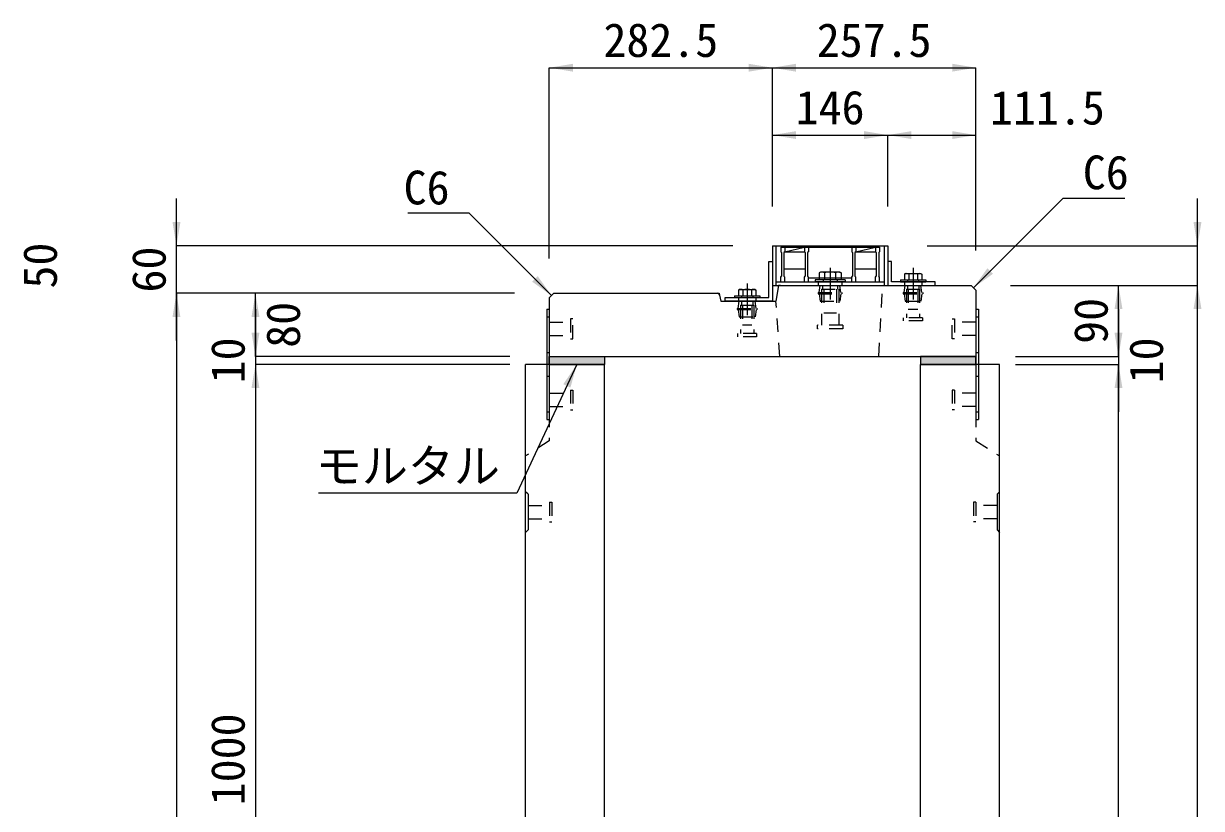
# Model space of a CAD drawing. Units: millimetres at full size. Extents: x -1934 to 78146, y -143454 to -112471.
# Drawn here: x 64137 to 65628, y -138931 to -137938 of the extents above; entities that cross this region are included whole.
import ezdxf
from ezdxf.enums import TextEntityAlignment as Align

# ---------------------------------------------------------------- set-up
doc = ezdxf.new("R2010")
doc.units = ezdxf.units.MM
doc.header["$LTSCALE"] = 23
for name, pattern in [('CHAIN', [18.5, 12, -1.5, 3.5, -1.5]), ('USER2', [1.35, 0.75, -0.6]), ('USER3', [1.35, 0.75, -0.6])]:
    doc.linetypes.add(name, pattern=pattern)
for name, color, linetype, lineweight in [('インサート', 92, 'USER2', 9), ('グレーチング', 7, 'Continuous', 9), ('ジョイント', 7, 'Continuous', 5), ('モルタル', 7, 'Continuous', 13), ('作業エリア', 11, 'Continuous', 13), ('受枠', 3, 'Continuous', 13), ('寸法線', 7, 'Continuous', 13), ('引出線', 4, 'Continuous', 13), ('本体', 2, 'Continuous', 13), ('ｲﾝｻｰﾄ', 3, 'USER3', 5)]:
    doc.layers.add(name, color=color, linetype=linetype, lineweight=lineweight)
doc.layers.add('ハッチング_モルタル', color=30, linetype='Continuous')
doc.styles.add('ＭＳ ゴシック', font='')
doc.styles.get('ＭＳ ゴシック').set_extended_font_data('MS Gothic')

# ---------------------------------------------------------------- blocks, each defined once
blk = doc.blocks.new('filled_arrow')
at = {"color": 0, "linetype": 'Continuous', "lineweight": -2}
blk.add_solid([(7.5, 1.25), (0, 0), (7.5, -1.25)], dxfattribs=at)

msp = doc.modelspace()

# ---------------------------------------------------------------- hatches: boundary and pattern name
at = {"layer": 'ハッチング_モルタル'}
for points in [[(64872.64, -138369.24), (64872.64, -138359.24), (64802.64, -138359.24), (64802.64, -138369.24)], [(65342.64, -138369.24), (65342.64, -138359.24), (65272.64, -138359.24), (65272.64, -138369.24)]]:
    msp.add_hatch(color=256, dxfattribs=at).paths.add_polyline_path(points)

# ---------------------------------------------------------------- linework, layer by layer
at = {"layer": 'インサート', "linetype": 'Continuous', "lineweight": 13}
for p, q in [((65146.15, -138252.44), (65144.29, -138253.29)), ((65144.29, -138253.29), (65144.29, -138262.44)), ((65170.14, -138252.44), (65146.15, -138252.44)), ((65170.14, -138252.44), (65171.99, -138253.29)), ((65171.99, -138253.29), (65171.99, -138262.44)), ((65253.66, -138254.44), (65252.19, -138255.29)), ((65252.19, -138255.29), (65252.19, -138262.44)), ((65253.66, -138254.44), (65272.62, -138254.44)), ((65272.62, -138254.44), (65274.09, -138255.29)), ((65274.09, -138255.29), (65274.09, -138262.44)), ((65043.66, -138274.44), (65042.19, -138275.29)), ((65043.66, -138274.44), (65062.62, -138274.44)), ((65062.62, -138274.44), (65064.09, -138275.29)), ((65171.99, -138262.44), (65144.29, -138262.44)), ((65252.19, -138262.44), (65274.09, -138262.44)), ((65042.19, -138275.29), (65042.19, -138282.44)), ((65042.19, -138282.44), (65064.09, -138282.44)), ((65064.09, -138275.29), (65064.09, -138282.44))]:
    msp.add_line(p, q, dxfattribs=at)
at = {"layer": 'インサート', "linetype": 'Continuous', "lineweight": 5}
for p, q in [((65151.22, -138253.29), (65151.22, -138262.44)), ((65165.07, -138253.29), (65165.07, -138262.44)), ((65257.67, -138255.29), (65257.67, -138262.44)), ((65268.62, -138255.29), (65268.62, -138262.44)), ((65047.67, -138275.29), (65047.67, -138282.44)), ((65058.62, -138275.29), (65058.62, -138282.44))]:
    msp.add_line(p, q, dxfattribs=at)
at = {"layer": 'インサート', "linetype": 'Continuous'}
for p, q in [((65177.14, -138262.44), (65139.14, -138262.44)), ((65139.14, -138262.44), (65139.14, -138264.74)), ((65177.14, -138264.74), (65139.14, -138264.74)), ((65177.14, -138262.44), (65177.14, -138264.74)), ((65247.14, -138262.44), (65279.14, -138262.44)), ((65247.14, -138262.44), (65247.14, -138264.74)), ((65247.14, -138264.74), (65279.14, -138264.74)), ((65279.14, -138262.44), (65279.14, -138264.74)), ((65037.14, -138282.44), (65069.14, -138282.44)), ((65037.14, -138282.44), (65037.14, -138284.74)), ((65037.14, -138284.74), (65069.14, -138284.74)), ((65069.14, -138282.44), (65069.14, -138284.74))]:
    msp.add_line(p, q, dxfattribs=at)
at = {"layer": 'インサート'}
for p, q in [((65144.39, -138278.49), (65145.64, -138269.24)), ((65145.64, -138269.24), (65170.64, -138269.24)), ((65147.24, -138274.24), (65169.04, -138274.24)), ((65147.24, -138274.24), (65147.24, -138319.74)), ((65148.69, -138269.24), (65148.69, -138274.24)), ((65149.14, -138262.44), (65149.14, -138264.74)), ((65150.14, -138274.24), (65150.14, -138304.24)), ((65166.14, -138274.24), (65166.14, -138304.24)), ((65167.14, -138262.44), (65167.14, -138264.74)), ((65167.59, -138269.24), (65167.59, -138274.24)), ((65169.04, -138274.24), (65169.04, -138319.74)), ((65171.89, -138278.49), (65170.64, -138269.24)), ((65251.89, -138278.49), (65253.14, -138269.24)), ((65253.14, -138269.24), (65273.14, -138269.24)), ((65254.89, -138274.24), (65271.39, -138274.24)), ((65254.89, -138274.24), (65254.89, -138310.24)), ((65256.02, -138269.24), (65256.02, -138274.24)), ((65256.14, -138262.44), (65256.14, -138264.74)), ((65257.14, -138274.24), (65257.14, -138299.24)), ((65269.14, -138274.24), (65269.14, -138299.24)), ((65270.14, -138262.44), (65270.14, -138264.74)), ((65270.27, -138269.24), (65270.27, -138274.24)), ((65271.39, -138274.24), (65271.39, -138310.24)), ((65274.39, -138278.49), (65273.14, -138269.24)), ((65041.89, -138298.49), (65043.14, -138289.24)), ((65043.14, -138289.24), (65063.14, -138289.24)), ((65046.02, -138289.24), (65046.02, -138294.24)), ((65046.14, -138282.44), (65046.14, -138284.74)), ((65060.14, -138282.44), (65060.14, -138284.74)), ((65060.27, -138289.24), (65060.27, -138294.24)), ((65064.39, -138298.49), (65063.14, -138289.24)), ((65143.14, -138278.49), (65173.14, -138278.49)), ((65143.14, -138278.49), (65143.14, -138279.99)), ((65143.14, -138279.99), (65173.14, -138279.99)), ((65144.39, -138279.99), (65145.64, -138289.24)), ((65145.64, -138289.24), (65170.64, -138289.24)), ((65171.89, -138279.99), (65170.64, -138289.24)), ((65173.14, -138278.49), (65173.14, -138279.99)), ((65250.64, -138278.49), (65275.64, -138278.49)), ((65250.64, -138278.49), (65250.64, -138279.99)), ((65250.64, -138279.99), (65275.64, -138279.99)), ((65251.89, -138279.99), (65253.14, -138289.24)), ((65253.14, -138289.24), (65273.14, -138289.24)), ((65274.39, -138279.99), (65273.14, -138289.24)), ((65275.64, -138278.49), (65275.64, -138279.99)), ((65040.64, -138298.49), (65065.64, -138298.49)), ((65040.64, -138298.49), (65040.64, -138299.99)), ((65040.64, -138299.99), (65065.64, -138299.99)), ((65041.89, -138299.99), (65043.14, -138309.24)), ((65044.89, -138294.24), (65061.39, -138294.24)), ((65044.89, -138294.24), (65044.89, -138330.24)), ((65047.14, -138294.24), (65047.14, -138319.24)), ((65059.14, -138294.24), (65059.14, -138319.24)), ((65061.39, -138294.24), (65061.39, -138330.24)), ((65064.39, -138299.99), (65063.14, -138309.24)), ((65065.64, -138298.49), (65065.64, -138299.99)), ((65150.14, -138304.24), (65166.14, -138304.24)), ((65257.14, -138299.24), (65269.14, -138299.24)), ((64802.64, -138315.74), (64829.64, -138315.74)), ((64802.64, -138315.74), (64802.64, -138332.74)), ((64832.64, -138311.74), (64829.64, -138311.74)), ((64829.64, -138311.74), (64829.64, -138336.74)), ((64832.64, -138336.74), (64832.64, -138311.74)), ((65043.14, -138309.24), (65063.14, -138309.24)), ((65047.14, -138319.24), (65059.14, -138319.24)), ((65142.14, -138324.24), (65142.14, -138319.74)), ((65174.14, -138319.74), (65142.14, -138319.74)), ((65174.14, -138319.74), (65174.14, -138324.24)), ((65251.14, -138314.24), (65251.14, -138310.24)), ((65275.14, -138310.24), (65251.14, -138310.24)), ((65275.14, -138314.24), (65251.14, -138314.24)), ((65275.14, -138310.24), (65275.14, -138314.24)), ((65312.64, -138311.74), (65315.64, -138311.74)), ((65312.64, -138336.74), (65312.64, -138311.74)), ((65315.64, -138311.74), (65315.64, -138336.74)), ((65342.64, -138315.74), (65315.64, -138315.74)), ((65342.64, -138315.74), (65342.64, -138332.74)), ((64802.64, -138332.74), (64829.64, -138332.74)), ((65041.14, -138334.24), (65041.14, -138330.24)), ((65065.14, -138330.24), (65041.14, -138330.24)), ((65065.14, -138334.24), (65041.14, -138334.24)), ((65065.14, -138330.24), (65065.14, -138334.24)), ((65174.14, -138324.24), (65142.14, -138324.24)), ((65342.64, -138332.74), (65315.64, -138332.74)), ((64829.64, -138336.74), (64832.64, -138336.74)), ((65315.64, -138336.74), (65312.64, -138336.74))]:
    msp.add_line(p, q, dxfattribs=at)
at = {"layer": 'インサート', "linetype": 'Continuous', "lineweight": 5}
for centre, radius, start, end in [((65147.75, -138259.94), 7.5, 62.50883, 117.49117), ((65158.14, -138281.18), 28.73, 76.05376, 103.94624), ((65168.53, -138259.94), 7.5, 62.50883, 117.49117), ((65254.93, -138259.29), 4.85, 55.61575, 124.38425), ((65263.14, -138272.56), 18.12, 72.41205, 107.58795), ((65271.35, -138259.29), 4.85, 55.61575, 124.38425), ((65044.93, -138279.29), 4.85, 55.61575, 124.38425), ((65053.14, -138292.56), 18.12, 72.41205, 107.58795), ((65061.35, -138279.29), 4.85, 55.61575, 124.38425)]:
    msp.add_arc(centre, radius, start, end, dxfattribs=at)
at = {"layer": 'グレーチング'}
for p, q in [((65095.64, -138220.74), (65095.64, -138226.74)), ((65095.64, -138220.74), (65220.64, -138220.74)), ((65095.64, -138226.74), (65096.64, -138227.74)), ((65096.64, -138227.74), (65096.64, -138257.74)), ((65100.64, -138226.74), (65099.64, -138227.74)), ((65099.64, -138227.74), (65099.64, -138257.74)), ((65100.64, -138220.74), (65100.64, -138226.74)), ((65100.64, -138226.74), (65125.64, -138220.74)), ((65100.64, -138226.74), (65125.64, -138226.74)), ((65125.64, -138220.74), (65125.64, -138226.74)), ((65125.64, -138226.74), (65126.64, -138227.74)), ((65126.64, -138227.74), (65126.64, -138257.74)), ((65130.64, -138226.74), (65129.64, -138227.74)), ((65129.64, -138227.74), (65129.64, -138257.74)), ((65130.64, -138220.74), (65130.64, -138226.74)), ((65185.64, -138220.74), (65185.64, -138226.74)), ((65185.64, -138226.74), (65186.64, -138227.74)), ((65186.64, -138227.74), (65186.64, -138257.74)), ((65190.64, -138226.74), (65189.64, -138227.74)), ((65189.64, -138227.74), (65189.64, -138257.74)), ((65190.64, -138226.74), (65215.64, -138220.74)), ((65190.64, -138220.74), (65190.64, -138226.74)), ((65190.64, -138226.74), (65215.64, -138226.74)), ((65215.64, -138220.74), (65215.64, -138226.74)), ((65215.64, -138226.74), (65216.64, -138227.74)), ((65216.64, -138227.74), (65216.64, -138257.74)), ((65220.64, -138226.74), (65219.64, -138227.74)), ((65219.64, -138227.74), (65219.64, -138257.74)), ((65220.64, -138220.74), (65220.64, -138226.74)), ((65095.64, -138258.74), (65096.64, -138257.74)), ((65095.64, -138264.74), (65095.64, -138258.74)), ((65126.64, -138248.74), (65099.64, -138248.74)), ((65100.64, -138258.74), (65099.64, -138257.74)), ((65100.64, -138264.74), (65100.64, -138258.74)), ((65125.64, -138258.74), (65126.64, -138257.74)), ((65125.64, -138264.74), (65125.64, -138258.74)), ((65130.64, -138258.74), (65129.64, -138257.74)), ((65130.64, -138264.74), (65130.64, -138258.74)), ((65185.64, -138258.74), (65186.64, -138257.74)), ((65185.64, -138264.74), (65185.64, -138258.74)), ((65216.64, -138248.74), (65189.64, -138248.74)), ((65190.64, -138258.74), (65189.64, -138257.74)), ((65190.64, -138264.74), (65190.64, -138258.74)), ((65215.64, -138258.74), (65216.64, -138257.74)), ((65215.64, -138264.74), (65215.64, -138258.74)), ((65220.64, -138258.74), (65219.64, -138257.74)), ((65220.64, -138264.74), (65220.64, -138258.74)), ((65095.64, -138264.74), (65100.64, -138264.74)), ((65125.64, -138264.74), (65130.64, -138264.74)), ((65185.64, -138260.24), (65130.64, -138260.24)), ((65185.64, -138264.74), (65190.64, -138264.74)), ((65215.64, -138264.74), (65220.64, -138264.74))]:
    msp.add_line(p, q, dxfattribs=at)
at = {"layer": 'ジョイント'}
for p, q in [((64799.44, -138299.24), (64802.64, -138299.24)), ((64799.44, -138299.24), (64799.44, -138439.24)), ((64802.64, -138299.24), (64802.64, -138439.24)), ((65342.64, -138299.24), (65345.84, -138299.24)), ((65342.64, -138299.24), (65342.64, -138439.24)), ((65345.84, -138299.24), (65345.84, -138439.24)), ((64799.44, -138439.24), (64802.64, -138439.24)), ((65342.64, -138439.24), (65345.84, -138439.24))]:
    msp.add_line(p, q, dxfattribs=at)
at = {"layer": 'ジョイント', "linetype": 'USER2'}
for p, q in [((64799.44, -138309.24), (64802.64, -138309.24)), ((65342.64, -138309.24), (65345.84, -138309.24)), ((64799.44, -138354.24), (64802.64, -138354.24)), ((65342.64, -138354.24), (65345.84, -138354.24)), ((64799.44, -138384.24), (64802.64, -138384.24)), ((65342.64, -138384.24), (65345.84, -138384.24)), ((64799.44, -138429.24), (64802.64, -138429.24)), ((65342.64, -138429.24), (65345.84, -138429.24))]:
    msp.add_line(p, q, dxfattribs=at)
at = {"layer": 'モルタル'}
for points in [[(64802.64, -138359.24), (64872.64, -138359.24), (64872.64, -138369.24), (64802.64, -138369.24)], [(65342.64, -138359.24), (65272.64, -138359.24), (65272.64, -138369.24), (65342.64, -138369.24)]]:
    msp.add_lwpolyline(points, close=True, dxfattribs=at)
at = {"layer": '作業エリア'}
for p, q in [((65092.64, -138269.24), (65092.26, -138271.8)), ((65095.22, -138269.24), (65092.64, -138269.24)), ((65015.18, -138279.24), (65017.64, -138279.24)), ((65017.64, -138279.24), (65018.12, -138281.66))]:
    msp.add_line(p, q, dxfattribs=at)
at = {"layer": '受枠'}
for p, q in [((65085.14, -138219.24), (65231.14, -138219.24)), ((65085.14, -138219.24), (65085.14, -138269.24)), ((65089.64, -138219.24), (65089.64, -138269.24)), ((65226.64, -138219.24), (65226.64, -138269.24)), ((65231.14, -138219.24), (65231.14, -138269.24)), ((65080.64, -138284.74), (65080.64, -138239.24)), ((65080.64, -138239.24), (65085.14, -138239.24)), ((65085.14, -138239.24), (65085.14, -138289.24)), ((65235.64, -138239.24), (65231.14, -138239.24)), ((65235.64, -138264.74), (65235.64, -138239.24)), ((65085.14, -138269.24), (65231.14, -138269.24)), ((65089.64, -138264.74), (65226.64, -138264.74)), ((65231.14, -138269.24), (65291.14, -138269.24)), ((65291.14, -138264.74), (65235.64, -138264.74)), ((65291.14, -138269.24), (65291.14, -138264.74)), ((65025.14, -138289.24), (65025.14, -138284.74)), ((65025.14, -138284.74), (65080.64, -138284.74)), ((65085.14, -138289.24), (65025.14, -138289.24))]:
    msp.add_line(p, q, dxfattribs=at)
at = {"layer": '受枠', "linetype": 'CHAIN'}
for p, q in [((65158.14, -138246.99), (65158.14, -138286.99)), ((65263.14, -138246.99), (65263.14, -138286.99)), ((65053.14, -138266.99), (65053.14, -138306.99))]:
    msp.add_line(p, q, dxfattribs=at)
at = {"layer": '受枠', "linetype": 'USER2'}
for p, q in [((65143.14, -138264.74), (65143.14, -138269.24)), ((65173.14, -138264.74), (65173.14, -138269.24)), ((65252.14, -138264.74), (65252.14, -138269.24)), ((65274.14, -138264.74), (65274.14, -138269.24)), ((65042.14, -138284.74), (65042.14, -138289.24)), ((65064.14, -138284.74), (65064.14, -138289.24))]:
    msp.add_line(p, q, dxfattribs=at)
at = {"layer": '寸法線'}
for p, q in [((64802.64, -137993.76), (65085.14, -137993.76)), ((64802.64, -138235.24), (64802.64, -137993.76)), ((65085.14, -138169.24), (65085.14, -137993.76)), ((65085.14, -137993.76), (65342.64, -137993.76)), ((65085.14, -138169.24), (65085.14, -137993.76)), ((65342.64, -138225.24), (65342.64, -137993.76)), ((65085.14, -138079.05), (65231.14, -138079.05)), ((65085.14, -138169.24), (65085.14, -138079.05)), ((65231.14, -138169.24), (65231.14, -138079.05)), ((65231.14, -138079.05), (65342.64, -138079.05)), ((65231.14, -138169.24), (65231.14, -138079.05)), ((65342.64, -138225.24), (65342.64, -138079.05)), ((64330.81, -138339.24), (64330.81, -138159.24)), ((65623.13, -138329.24), (65623.13, -138159.24)), ((65035.14, -138219.24), (64330.81, -138219.24)), ((65281.14, -138219.24), (65623.13, -138219.24)), ((65386.64, -138269.24), (65523.13, -138269.24)), ((65386.64, -138269.24), (65623.13, -138269.24)), ((65386.64, -138269.24), (65623.13, -138269.24)), ((65523.13, -138359.24), (65523.13, -138269.24)), ((65623.13, -139719.24), (65623.13, -138269.24)), ((64758.64, -138279.24), (64330.81, -138279.24)), ((64330.81, -138279.24), (64330.81, -139719.24)), ((64758.64, -138279.24), (64330.81, -138279.24)), ((64430.81, -138359.24), (64430.81, -138279.24)), ((64758.64, -138279.24), (64430.81, -138279.24)), ((64430.81, -138299.24), (64430.81, -138429.24)), ((65523.13, -138299.24), (65523.13, -138429.24)), ((64752.64, -138359.24), (64430.81, -138359.24)), ((64752.64, -138359.24), (64430.81, -138359.24)), ((65392.64, -138359.24), (65523.13, -138359.24)), ((65392.64, -138359.24), (65523.13, -138359.24)), ((64430.81, -138369.24), (64430.81, -139369.24)), ((64752.64, -138369.24), (64430.81, -138369.24)), ((64722.64, -138369.24), (64430.81, -138369.24)), ((65392.64, -138369.24), (65523.13, -138369.24)), ((65392.64, -138369.24), (65523.13, -138369.24)), ((65523.13, -139719.24), (65523.13, -138369.24))]:
    msp.add_line(p, q, dxfattribs=at)
at = {"layer": '引出線'}
for points in [[(65339.64, -138272.24), (65453.02, -138158.87), (65531.01, -138158.87)], [(64805.64, -138282.24), (64701.47, -138178.08), (64623.48, -138178.08)], [(64837.64, -138369.24), (64761.7, -138532.1), (64510.78, -138532.1)]]:
    msp.add_lwpolyline(points, dxfattribs=at)
at = {"layer": '本体'}
for p, q in [((65092.26, -138271.8), (65089.64, -138289.24)), ((65095.22, -138269.24), (65336.64, -138269.24)), ((65336.64, -138269.24), (65342.64, -138275.24)), ((64802.64, -138285.24), (64808.64, -138279.24)), ((64802.64, -138285.24), (64802.64, -138369.24)), ((64808.64, -138279.24), (65015.18, -138279.24)), ((65018.12, -138281.66), (65019.64, -138289.24)), ((65019.64, -138289.24), (65089.64, -138289.24)), ((65342.64, -138275.24), (65342.64, -138369.24)), ((64802.64, -138359.24), (65342.64, -138359.24)), ((64802.64, -138369.24), (64872.64, -138369.24)), ((65272.64, -138369.24), (65342.64, -138369.24))]:
    msp.add_line(p, q, dxfattribs=at)
at = {"layer": '本体', "linetype": 'USER2', "lineweight": 15}
for p, q in [((65219.64, -138359.24), (65224.64, -138269.24)), ((65094.64, -138359.24), (65089.64, -138289.24))]:
    msp.add_line(p, q, dxfattribs=at)
at = {"layer": '本体', "lineweight": 20}
for p, q in [((64772.64, -139719.24), (64772.64, -138369.24)), ((64872.64, -138369.24), (64772.64, -138369.24)), ((64872.64, -139275.21), (64872.64, -138369.24)), ((65272.64, -139275.21), (65272.64, -138369.24)), ((65372.64, -138369.24), (65272.64, -138369.24)), ((65372.64, -139719.24), (65372.64, -138369.24))]:
    msp.add_line(p, q, dxfattribs=at)
at = {"layer": '本体', "linetype": 'USER3', "lineweight": 9}
for p, q in [((64802.64, -138369.24), (64802.64, -138466.24)), ((65342.64, -138369.24), (65342.64, -138466.24)), ((64802.64, -138466.24), (64772.64, -138485.24)), ((65342.64, -138466.24), (65372.64, -138485.24))]:
    msp.add_line(p, q, dxfattribs=at)
at = {"layer": '本体', "lineweight": 9}
for p, q in [((64775.84, -138533.74), (64772.64, -138530.54)), ((64775.84, -138533.74), (64775.84, -138578.74)), ((65369.44, -138533.74), (65372.64, -138530.54)), ((65369.44, -138533.74), (65369.44, -138578.74)), ((64775.84, -138578.74), (64772.64, -138581.94)), ((65369.44, -138578.74), (65372.64, -138581.94))]:
    msp.add_line(p, q, dxfattribs=at)
at = {"layer": '本体'}
for centre, start, end in [((65095.22, -138272.24), 90, 171.46923), ((65015.18, -138282.24), 11.30993, 90)]:
    msp.add_arc(centre, 3, start, end, dxfattribs=at)
at = {"layer": 'ｲﾝｻｰﾄ'}
for p, q in [((64802.64, -138405.74), (64829.64, -138405.74)), ((64829.64, -138401.74), (64829.64, -138426.74)), ((64829.64, -138401.74), (64832.64, -138401.74)), ((64832.64, -138401.74), (64832.64, -138426.74)), ((65315.64, -138401.74), (65312.64, -138401.74)), ((65312.64, -138401.74), (65312.64, -138426.74)), ((65315.64, -138401.74), (65315.64, -138426.74)), ((65342.64, -138405.74), (65315.64, -138405.74)), ((64802.64, -138422.74), (64829.64, -138422.74)), ((65342.64, -138422.74), (65315.64, -138422.74)), ((64829.64, -138426.74), (64832.64, -138426.74)), ((65315.64, -138426.74), (65312.64, -138426.74)), ((64775.84, -138547.74), (64802.84, -138547.74)), ((64775.84, -138547.74), (64775.84, -138564.74)), ((64802.84, -138543.74), (64802.84, -138568.74)), ((64802.84, -138543.74), (64805.84, -138543.74)), ((64805.84, -138543.74), (64805.84, -138568.74)), ((65342.44, -138543.74), (65339.44, -138543.74)), ((65339.44, -138543.74), (65339.44, -138568.74)), ((65342.44, -138543.74), (65342.44, -138568.74)), ((65369.44, -138547.74), (65342.44, -138547.74)), ((65369.44, -138547.74), (65369.44, -138564.74)), ((64775.84, -138564.74), (64802.84, -138564.74)), ((64802.84, -138568.74), (64805.84, -138568.74)), ((65342.44, -138568.74), (65339.44, -138568.74)), ((65369.44, -138564.74), (65342.44, -138564.74))]:
    msp.add_line(p, q, dxfattribs=at)

# ---------------------------------------------------------------- block references
at = {"layer": '寸法線', "xscale": 4, "yscale": 4}
for p in [(64802.64, -137993.76), (65085.14, -137993.76), (65085.14, -138079.05), (65231.14, -138079.05)]:
    msp.add_blockref('filled_arrow', p, dxfattribs=at)
for p, rotation in [((65085.14, -137993.76), 180), ((65342.64, -137993.76), 180), ((65231.14, -138079.05), 180), ((65342.64, -138079.05), 180), ((64330.81, -138219.24), 90), ((65623.13, -138219.24), 90), ((65523.13, -138269.24), 270), ((65623.13, -138269.24), 270), ((65623.13, -138269.24), 270), ((64330.81, -138279.24), 270), ((64330.81, -138279.24), 270), ((64430.81, -138279.24), 270), ((64430.81, -138359.24), 90), ((64430.81, -138359.24), 90), ((65523.13, -138359.24), 90), ((65523.13, -138359.24), 90), ((64430.81, -138369.24), 270), ((64430.81, -138369.24), 270), ((65523.13, -138369.24), 270), ((65523.13, -138369.24), 270)]:
    msp.add_blockref('filled_arrow', p, dxfattribs=dict(at, rotation=rotation))
at = {"layer": '引出線', "xscale": 4, "yscale": 4}
for p, rotation in [((64805.64, -138282.24), 135), ((65339.64, -138272.24), 45), ((64837.64, -138369.24), 245)]:
    msp.add_blockref('filled_arrow', p, dxfattribs=dict(at, rotation=rotation))

# ---------------------------------------------------------------- texts
at = {"layer": '寸法線', "style": 'ＭＳ ゴシック'}
for s, p in [('282.5', (64943.89, -137958.76)), ('257.5', (65213.89, -137958.76)), ('146', (65158.14, -138044.05)), ('111.5', (65433.22, -138044.33))]:
    msp.add_text(s, height=42.72, dxfattribs=at).set_placement(p, align=Align.MIDDLE_CENTER)
for s, p in [('50', (64158.13, -138244.24)), ('60', (64295.81, -138249.24)), ('90', (65488.13, -138314.24)), ('80', (64465.81, -138319.24)), ('10', (64395.81, -138364.24)), ('10', (65558.13, -138364.24)), ('1000', (64395.81, -138869.24))]:
    msp.add_text(s, height=42.72, rotation=90, dxfattribs=at).set_placement(p, align=Align.MIDDLE_CENTER)
at = {"layer": '引出線', "style": 'ＭＳ ゴシック'}
msp.add_text('C6', height=42.72, dxfattribs=at).set_placement((65478.02, -138104.87), align=Align.TOP_LEFT)
msp.add_text('C6', height=42.72, dxfattribs=at).set_placement((64676.47, -138124.08), align=Align.TOP_RIGHT)
msp.add_text('モルタル', height=42.72, dxfattribs=at).set_placement((64623.74, -138476.5), align=Align.TOP_CENTER)

doc.saveas('drawing.dxf')
